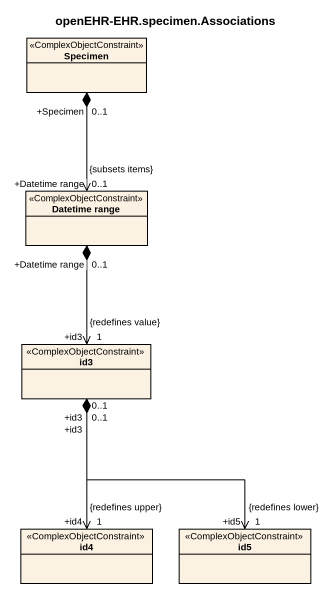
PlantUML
@startuml
title openEHR-EHR.specimen.Associations
hide circle
hide empty members
class Specimen <<ComplexObjectConstraint>>
class "Datetime range" as Datetime_range <<ComplexObjectConstraint>>
class id3 <<ComplexObjectConstraint>>
class id4 <<ComplexObjectConstraint>>
class id5 <<ComplexObjectConstraint>>
Specimen "+Specimen\n0..1" *--> "+Datetime range\n0..1\n{subsets items}" Datetime_range
Datetime_range "+Datetime range\n0..1" *--> "+id3\n1\n{redefines value}" id3
id3 "+id3\n0..1" *--> "+id4\n1\n{redefines upper}" id4
id3 "+id3\n0..1" *--> "+id5\n1\n{redefines lower}" id5
@enduml
